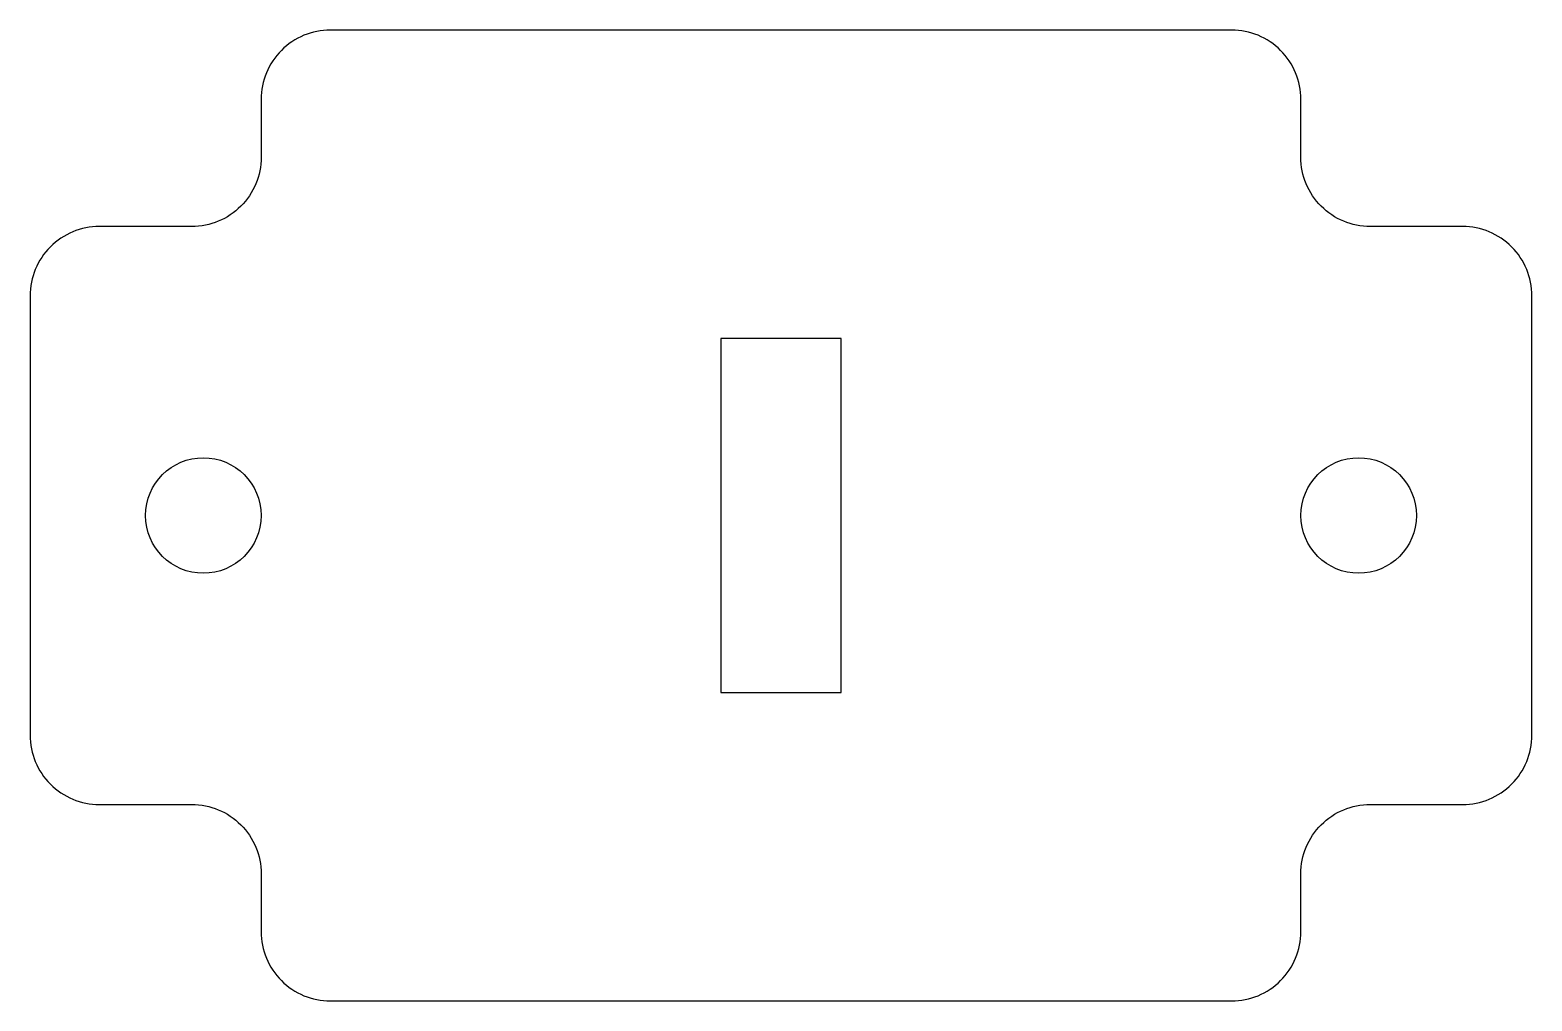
# Model space of a CAD drawing. Extents: x -32.5 to 32.5, y -21 to 21.
import ezdxf

# ---------------------------------------------------------------- set-up
doc = ezdxf.new("R2010")
doc.units = 0

msp = doc.modelspace()

# ---------------------------------------------------------------- linework, layer by layer
at = {"layer": '1'}
msp.add_lwpolyline([(32.5, 9.5, 0.414214), (29.5, 12.5), (25.5, 12.5, -0.414214), (22.5, 15.5), (22.5, 18, 0.414214), (19.5, 21), (-19.5, 21, 0.414214), (-22.5, 18), (-22.5, 15.5, -0.414214), (-25.5, 12.5), (-29.5, 12.5, 0.414214), (-32.5, 9.5), (-32.5, -9.5, 0.414214), (-29.5, -12.5), (-25.5, -12.5, -0.414214), (-22.5, -15.5), (-22.5, -18, 0.414214), (-19.5, -21), (19.5, -21, 0.414214), (22.5, -18), (22.5, -15.5, -0.414214), (25.5, -12.5), (29.5, -12.5, 0.414214), (32.5, -9.5)], format="xyb", close=True, dxfattribs=at)
msp.add_lwpolyline([(2.6, 7.65), (-2.6, 7.65), (-2.6, -7.65), (2.6, -7.65)], close=True, dxfattribs=at)
for centre in [(-25, 0), (25, 0)]:
    msp.add_circle(centre, 2.5, dxfattribs=at)

doc.saveas('drawing.dxf')
